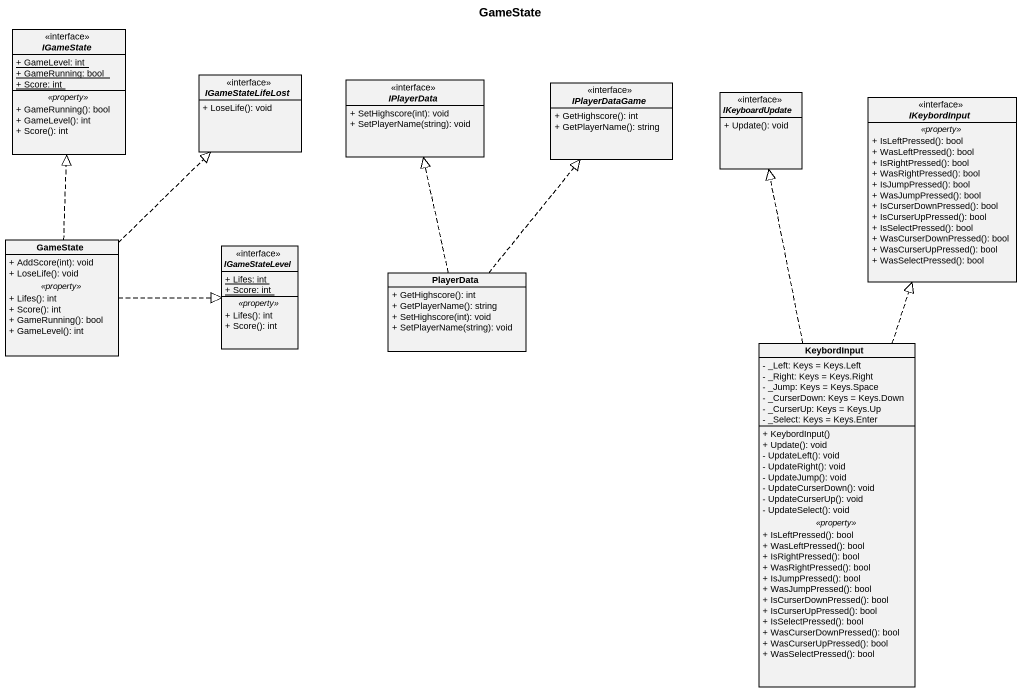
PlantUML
@startuml
title GameState
hide circle
hide empty members
skinparam classAttributeIconSize 0
interface IGameState <<interface>> {
  {static} + GameLevel: int
  {static} + GameRunning: bool
  {static} + Score: int
  .. <<property>> ..
  + GameRunning(): bool
  + GameLevel(): int
  + Score(): int
}
interface IGameStateLifeLost <<interface>> {
  + LoseLife(): void
}
interface IPlayerData <<interface>> {
  + SetHighscore(int): void
  + SetPlayerName(string): void
}
interface IPlayerDataGame <<interface>> {
  + GetHighscore(): int
  + GetPlayerName(): string
}
interface IKeyboardUpdate <<interface>> {
  + Update(): void
}
interface IKeybordInput <<interface>> {
  .. <<property>> ..
  + IsLeftPressed(): bool
  + WasLeftPressed(): bool
  + IsRightPressed(): bool
  + WasRightPressed(): bool
  + IsJumpPressed(): bool
  + WasJumpPressed(): bool
  + IsCurserDownPressed(): bool
  + IsCurserUpPressed(): bool
  + IsSelectPressed(): bool
  + WasCurserDownPressed(): bool
  + WasCurserUpPressed(): bool
  + WasSelectPressed(): bool
}
class GameState {
  + AddScore(int): void
  + LoseLife(): void
  .. <<property>> ..
  + Lifes(): int
  + Score(): int
  + GameRunning(): bool
  + GameLevel(): int
}
interface IGameStateLevel <<interface>> {
  {static} + Lifes: int
  {static} + Score: int
  .. <<property>> ..
  + Lifes(): int
  + Score(): int
}
class PlayerData {
  + GetHighscore(): int
  + GetPlayerName(): string
  + SetHighscore(int): void
  + SetPlayerName(string): void
}
class KeybordInput {
  - _Left: Keys = Keys.Left
  - _Right: Keys = Keys.Right
  - _Jump: Keys = Keys.Space
  - _CurserDown: Keys = Keys.Down
  - _CurserUp: Keys = Keys.Up
  - _Select: Keys = Keys.Enter
  --
  + KeybordInput()
  + Update(): void
  - UpdateLeft(): void
  - UpdateRight(): void
  - UpdateJump(): void
  - UpdateCurserDown(): void
  - UpdateCurserUp(): void
  - UpdateSelect(): void
  .. <<property>> ..
  + IsLeftPressed(): bool
  + WasLeftPressed(): bool
  + IsRightPressed(): bool
  + WasRightPressed(): bool
  + IsJumpPressed(): bool
  + WasJumpPressed(): bool
  + IsCurserDownPressed(): bool
  + IsCurserUpPressed(): bool
  + IsSelectPressed(): bool
  + WasCurserDownPressed(): bool
  + WasCurserUpPressed(): bool
  + WasSelectPressed(): bool
}
GameState .up.|> IGameState
GameState .up.|> IGameStateLifeLost
GameState .right.|> IGameStateLevel
PlayerData .up.|> IPlayerData
PlayerData .up.|> IPlayerDataGame
KeybordInput .up.|> IKeyboardUpdate
KeybordInput .up.|> IKeybordInput
@enduml
